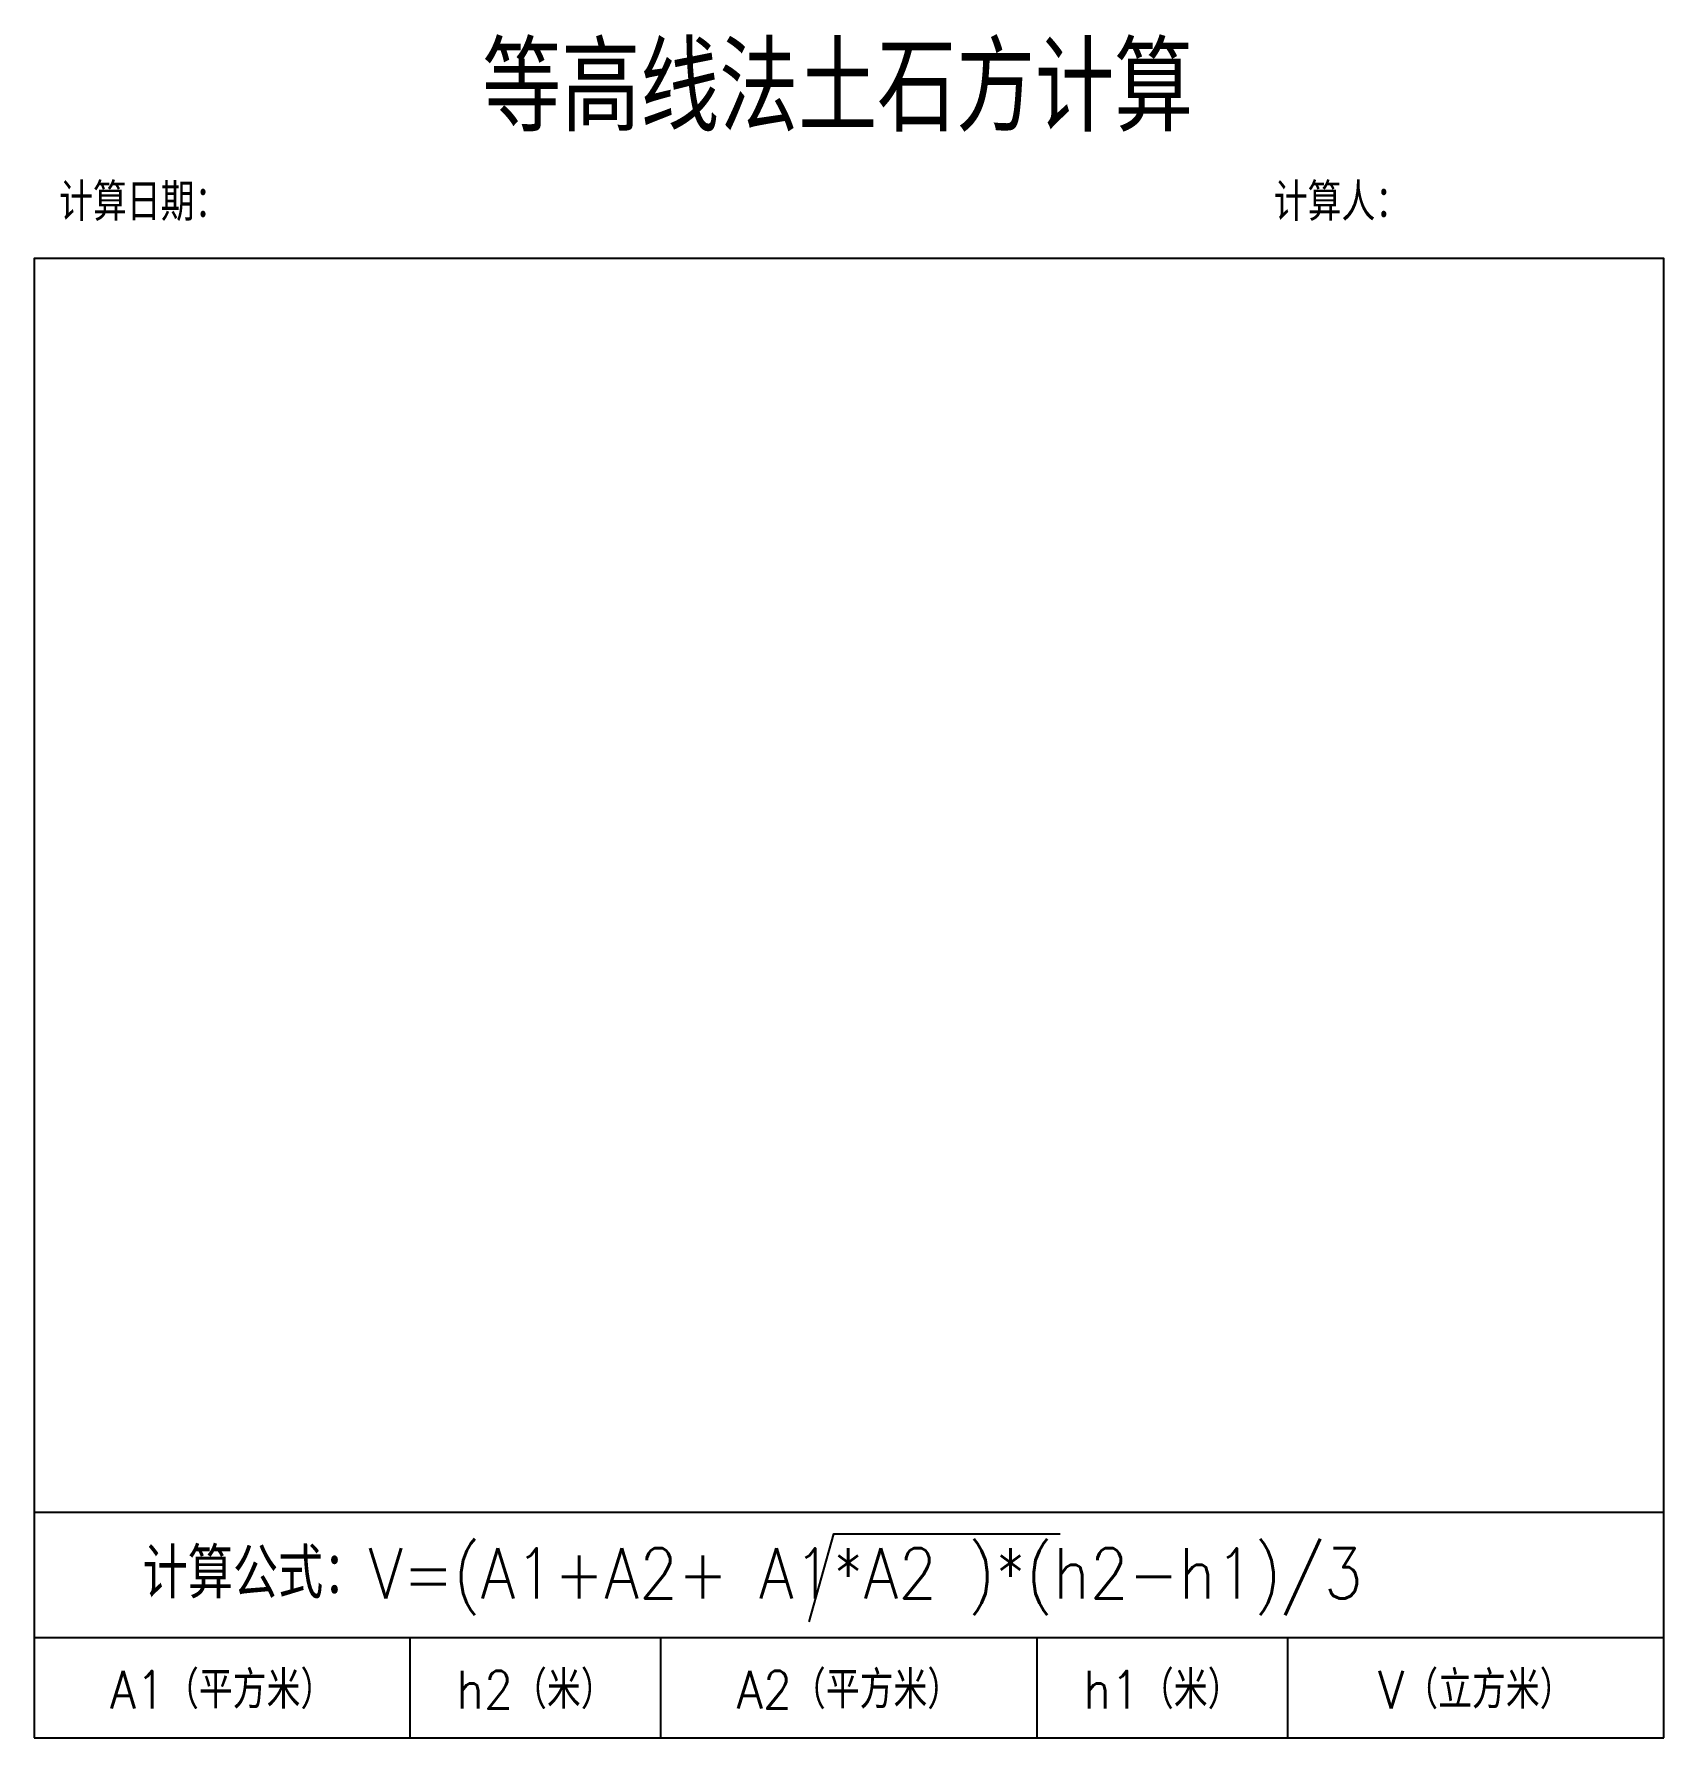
# Model space of a CAD drawing. Extents: x 0 to 130, y -118 to 18.
import ezdxf
from ezdxf.enums import TextEntityAlignment as Align

# ---------------------------------------------------------------- set-up
doc = ezdxf.new("R2010")
doc.units = 0
doc.header["$MEASUREMENT"] = 0
doc.linetypes.add('DASHED', pattern=[0.75, 0.5, -0.25])
doc.layers.add('TK', color=7, linetype='CONTINUOUS')
doc.styles.add('HZ', font='RS.shx', dxfattribs={"width": 0.9, "bigfont": 'HZTXT.shx'})

msp = doc.modelspace()

# ---------------------------------------------------------------- linework, layer by layer
at = {"layer": 'TK', "linetype": 'CONTINUOUS'}
for p, q in [((0, -100), (130, -100)), ((0, -110), (130, -110)), ((30, -118), (30, -110)), ((50, -118), (50, -110)), ((80, -118), (80, -110)), ((100, -118), (100, -110)), ((0, -118), (130, -118))]:
    msp.add_line(p, q, dxfattribs=at)
for points in [[(130, -118), (130, 0), (0, 0), (0, -118)], [(61.82, -108.75), (63.78, -101.71), (81.84, -101.71)]]:
    msp.add_lwpolyline(points, dxfattribs=at)

# ---------------------------------------------------------------- texts
at = {"layer": 'TK', "linetype": 'CONTINUOUS', "style": 'HZ', "width": 0.9}
for s, height, p in [('等高线法土石方计算', 7, (64.1, 14)), ('A1（平方米）', 3, (15, -114)), ('h2（米）', 3, (40, -114)), ('A2（平方米）', 3, (65, -114)), ('h1（米）', 3, (90, -114)), ('V（立方米）', 3, (115, -114))]:
    msp.add_text(s, height=height, dxfattribs=at).set_placement(p, align=Align.MIDDLE)
at = {"layer": 'TK', "linetype": 'DASHED', "style": 'HZ', "width": 0.9}
for s, p in [('计算日期：', (2, 3)), ('计算人：', (98.88, 3))]:
    msp.add_text(s, height=3, dxfattribs=at).set_placement(p)
at = {"layer": 'TK', "linetype": 'CONTINUOUS', "style": 'HZ', "width": 0.9}
msp.add_text('计算公式：V=(A1+A2+ A1*A2 )*(h2-h1)/3', height=4, dxfattribs=at).set_placement((8.66, -106.87))

doc.saveas('drawing.dxf')
